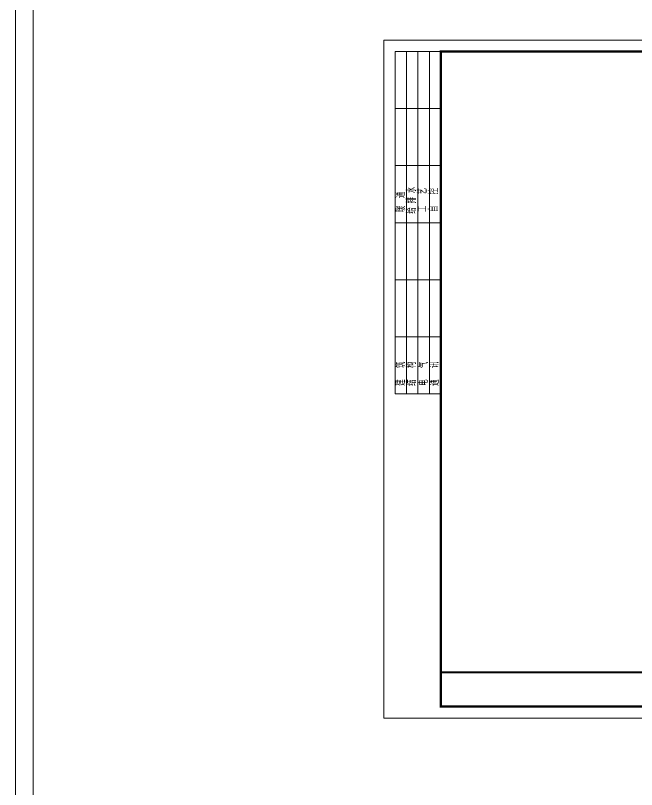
# Model space of a CAD drawing. Extents: x -51322 to 334811, y -147916 to 129288.
# Drawn here: x -51322 to 18681, y -60659 to 26598 of the extents above; entities that cross this region are included whole.
import ezdxf

# ---------------------------------------------------------------- set-up
doc = ezdxf.new("R2010")
doc.units = 0
doc.header["$LTSCALE"] = 1000
doc.header["$MEASUREMENT"] = 0
doc.layers.get('0').update_dxf_attribs({"lineweight": 5})
doc.styles.get("Standard").update_dxf_attribs({"font": 'gbenor.shx', "bigfont": 'gbcbig.shx'})

# ---------------------------------------------------------------- blocks, each defined once
blk = doc.blocks.new('$TITLEBLK$00000095')
for p, q in [((-150, 20), (-150, 0)), ((-150, 20), (0, 20)), ((-125, 20), (-125, 0)), ((-100, 20), (-100, 0)), ((-75, 20), (-75, 0)), ((-75, 20), (-75, 0)), ((-50, 20), (-50, 0)), ((-25, 20), (-25, 0)), ((0, 20), (0, 0)), ((-150, 15), (-75, 15)), ((-75, 15), (0, 15)), ((-150, 10), (-75, 10)), ((-75, 10), (0, 10)), ((-150, 5), (-75, 5)), ((-75, 5), (0, 5))]:
    blk.add_line(p, q)
at = {"width": 0.8}
for s, p in [('建   筑', (-146.45, 15.65)), ('暖  通', (-70.35, 15.73)), ('结   构', (-146.45, 10.91)), ('给 排 水', (-71.03, 10.9)), ('电   气', (-146.45, 5.65)), ('工   艺', (-70.35, 6.13)), ('通   讯', (-146.45, 0.88)), ('自   控', (-70.35, 1.24))]:
    blk.add_text(s, height=3.509, dxfattribs=at).set_placement(p)
blk = doc.blocks.new('rgthtyjyuk')
blk.add_lwpolyline([(0, 0), (420, 0), (420, 297), (0, 297)], close=True)
at = {"const_width": 1}
blk.add_lwpolyline([(25, 5), (415, 5), (415, 292), (25, 292)], close=True, dxfattribs=at)
at = {"const_width": 0.8}
blk.add_lwpolyline([(415, 20), (25, 20)], dxfattribs=at)
at = {"rotation": 90}
blk.add_blockref('$TITLEBLK$00000095', (25, 292), dxfattribs=at)

msp = doc.modelspace()

# ---------------------------------------------------------------- linework, layer by layer
for points in [[(-51322.4, 129288), (334810.8, 129288), (334810.8, -147915.5), (-51322.4, -147915.5)], [(-49322.4, 127288), (332810.8, 127288), (332810.8, -145915.5), (-49322.4, -145915.5)]]:
    msp.add_lwpolyline(points, close=True)

# ---------------------------------------------------------------- block references
at = {"xscale": 257.3329047053371, "yscale": 257.3329047053371, "zscale": 257.3329047053371}
msp.add_blockref('rgthtyjyuk', (-9818.6, -52602.4), dxfattribs=at)

doc.saveas('drawing.dxf')
